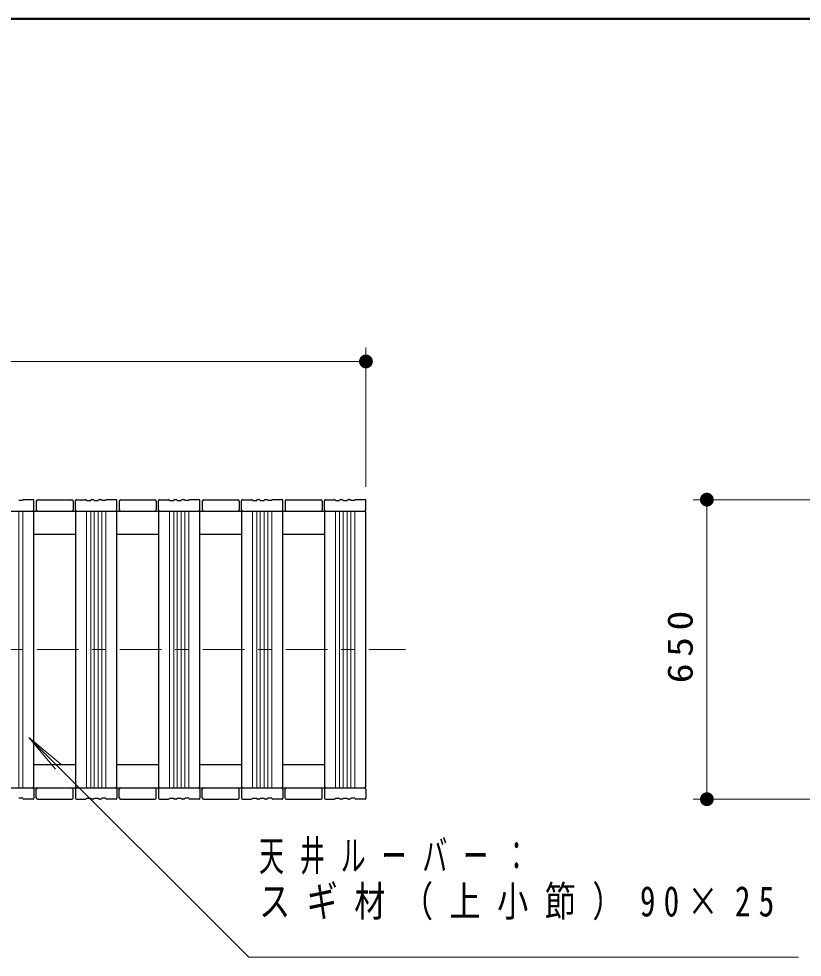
# Model space of a CAD drawing. Units: millimetres on the paper, scale 1:30. Extents: x -385 to 0, y 0 to 267.
# Drawn here: x -247.2 to -190.5, y 199.1 to 267 of the extents above; entities that cross this region are included whole.
import ezdxf

# ---------------------------------------------------------------- set-up
doc = ezdxf.new("R2010")
doc.units = ezdxf.units.MM
doc.linetypes.add('USER2', pattern=[6, 3, -1, 1, -1])
doc.layers.add('LY_1', color=7, linetype='Continuous', lineweight=25)
doc.layers.add('LY_4', color=7, linetype='Continuous', lineweight=13)
doc.styles.add('ＭＳ ゴシック', font='')
doc.styles.get('ＭＳ ゴシック').set_extended_font_data('MS Gothic')

# ---------------------------------------------------------------- blocks, each defined once
blk = doc.blocks.new('filled_dot')
at = {"color": 0, "linetype": 'Continuous', "lineweight": -2, "const_width": 1.25}
blk.add_lwpolyline([(-0.625, 0, 1), (0.625, 0, 1)], format="xyb", close=True, dxfattribs=at)

msp = doc.modelspace()

# ---------------------------------------------------------------- linework, layer by layer
at = {"layer": 'LY_1', "lineweight": 13}
for p, q in [((-222.055, 233.149), (-222.055, 243.215)), ((-327.055, 242.215), (-222.055, 242.215)), ((-188.404, 232.215), (-198.404, 232.215)), ((-197.404, 210.549), (-197.404, 232.215)), ((-247.155, 211.382), (-247.155, 231.382)), ((-246.855, 211.382), (-246.855, 231.382)), ((-242.255, 211.382), (-242.255, 231.382)), ((-241.955, 211.382), (-241.955, 231.382)), ((-241.705, 211.382), (-241.705, 231.382)), ((-241.405, 211.382), (-241.405, 231.382)), ((-241.155, 211.382), (-241.155, 231.382)), ((-240.855, 211.382), (-240.855, 231.382)), ((-236.255, 211.382), (-236.255, 231.382)), ((-235.955, 211.382), (-235.955, 231.382)), ((-235.705, 211.382), (-235.705, 231.382)), ((-235.405, 211.382), (-235.405, 231.382)), ((-235.155, 211.382), (-235.155, 231.382)), ((-234.855, 211.382), (-234.855, 231.382)), ((-230.255, 211.382), (-230.255, 231.382)), ((-229.955, 211.382), (-229.955, 231.382)), ((-229.705, 211.382), (-229.705, 231.382)), ((-229.405, 211.382), (-229.405, 231.382)), ((-229.155, 211.382), (-229.155, 231.382)), ((-228.855, 211.382), (-228.855, 231.382)), ((-224.255, 211.382), (-224.255, 231.382)), ((-223.955, 211.382), (-223.955, 231.382)), ((-223.705, 211.382), (-223.705, 231.382)), ((-223.405, 211.382), (-223.405, 231.382)), ((-223.155, 211.382), (-223.155, 231.382)), ((-222.855, 211.382), (-222.855, 231.382)), ((-246.423, 215.009), (-244.494, 212.711)), ((-246.423, 215.009), (-244.124, 213.081)), ((-230.531, 199.118), (-246.423, 215.009)), ((-188.404, 210.549), (-198.404, 210.549)), ((-230.531, 199.118), (-190.779, 199.118))]:
    msp.add_line(p, q, dxfattribs=at)
at = {"layer": 'LY_1'}
for p, q in [((-246.122, 232.215), (-246.789, 232.215)), ((-245.789, 232.215), (-243.322, 232.215)), ((-242.989, 232.215), (-242.322, 232.215)), ((-241.772, 232.215), (-241.889, 232.215)), ((-241.222, 232.215), (-241.339, 232.215)), ((-240.122, 232.215), (-240.789, 232.215)), ((-239.789, 232.215), (-237.322, 232.215)), ((-236.989, 232.215), (-236.322, 232.215)), ((-235.772, 232.215), (-235.889, 232.215)), ((-235.222, 232.215), (-235.339, 232.215)), ((-234.122, 232.215), (-234.789, 232.215)), ((-233.789, 232.215), (-231.322, 232.215)), ((-230.989, 232.215), (-230.322, 232.215)), ((-229.772, 232.215), (-229.889, 232.215)), ((-229.222, 232.215), (-229.339, 232.215)), ((-228.122, 232.215), (-228.789, 232.215)), ((-227.789, 232.215), (-225.322, 232.215)), ((-224.989, 232.215), (-224.322, 232.215)), ((-223.772, 232.215), (-223.889, 232.215)), ((-223.222, 232.215), (-223.339, 232.215)), ((-222.122, 232.215), (-222.789, 232.215)), ((-246.855, 232.149), (-247.155, 232.149)), ((-246.055, 231.482), (-246.055, 232.149)), ((-245.889, 232.115), (-245.889, 231.482)), ((-243.222, 232.115), (-243.222, 231.482)), ((-243.055, 231.482), (-243.055, 232.149)), ((-242.255, 232.149), (-241.955, 232.149)), ((-241.705, 232.149), (-241.405, 232.149)), ((-240.855, 232.149), (-241.155, 232.149)), ((-240.055, 231.482), (-240.055, 232.149)), ((-239.889, 232.115), (-239.889, 231.482)), ((-237.222, 232.115), (-237.222, 231.482)), ((-237.055, 231.482), (-237.055, 232.149)), ((-236.255, 232.149), (-235.955, 232.149)), ((-235.705, 232.149), (-235.405, 232.149)), ((-234.855, 232.149), (-235.155, 232.149)), ((-234.055, 231.482), (-234.055, 232.149)), ((-233.889, 232.115), (-233.889, 231.482)), ((-231.222, 232.115), (-231.222, 231.482)), ((-231.055, 231.482), (-231.055, 232.149)), ((-230.255, 232.149), (-229.955, 232.149)), ((-229.705, 232.149), (-229.405, 232.149)), ((-228.855, 232.149), (-229.155, 232.149)), ((-228.055, 231.482), (-228.055, 232.149)), ((-227.889, 232.115), (-227.889, 231.482)), ((-225.222, 232.115), (-225.222, 231.482)), ((-225.055, 231.482), (-225.055, 232.149)), ((-224.255, 232.149), (-223.955, 232.149)), ((-223.705, 232.149), (-223.405, 232.149)), ((-222.855, 232.149), (-223.155, 232.149)), ((-222.055, 231.482), (-222.055, 232.149)), ((-327.055, 231.382), (-222.055, 231.382)), ((-246.055, 211.482), (-246.055, 231.282)), ((-243.055, 231.282), (-243.055, 211.482)), ((-240.055, 211.482), (-240.055, 231.282)), ((-237.055, 231.282), (-237.055, 211.482)), ((-234.055, 211.482), (-234.055, 231.282)), ((-231.055, 231.282), (-231.055, 211.482)), ((-228.055, 211.482), (-228.055, 231.282)), ((-225.055, 231.282), (-225.055, 211.482)), ((-222.055, 211.482), (-222.055, 231.282)), ((-246.055, 229.715), (-243.055, 229.715)), ((-240.055, 229.715), (-237.055, 229.715)), ((-234.055, 229.715), (-231.055, 229.715)), ((-228.055, 229.715), (-225.055, 229.715)), ((-246.055, 213.049), (-243.055, 213.049)), ((-240.055, 213.049), (-237.055, 213.049)), ((-234.055, 213.049), (-231.055, 213.049)), ((-228.055, 213.049), (-225.055, 213.049)), ((-327.055, 211.382), (-222.055, 211.382)), ((-246.055, 211.282), (-246.055, 210.615)), ((-245.889, 210.649), (-245.889, 211.282)), ((-243.222, 210.649), (-243.222, 211.282)), ((-243.055, 211.282), (-243.055, 210.615)), ((-240.055, 211.282), (-240.055, 210.615)), ((-239.889, 210.649), (-239.889, 211.282)), ((-237.222, 210.649), (-237.222, 211.282)), ((-237.055, 211.282), (-237.055, 210.615)), ((-234.055, 211.282), (-234.055, 210.615)), ((-233.889, 210.649), (-233.889, 211.282)), ((-231.222, 210.649), (-231.222, 211.282)), ((-231.055, 211.282), (-231.055, 210.615)), ((-228.055, 211.282), (-228.055, 210.615)), ((-227.889, 210.649), (-227.889, 211.282)), ((-225.222, 210.649), (-225.222, 211.282)), ((-225.055, 211.282), (-225.055, 210.615)), ((-222.055, 211.282), (-222.055, 210.615)), ((-246.855, 210.615), (-247.155, 210.615)), ((-246.122, 210.549), (-246.789, 210.549)), ((-245.789, 210.549), (-243.322, 210.549)), ((-242.989, 210.549), (-242.322, 210.549)), ((-242.255, 210.615), (-241.955, 210.615)), ((-241.772, 210.549), (-241.889, 210.549)), ((-241.705, 210.615), (-241.405, 210.615)), ((-241.222, 210.549), (-241.339, 210.549)), ((-240.855, 210.615), (-241.155, 210.615)), ((-240.122, 210.549), (-240.789, 210.549)), ((-239.789, 210.549), (-237.322, 210.549)), ((-236.989, 210.549), (-236.322, 210.549)), ((-236.255, 210.615), (-235.955, 210.615)), ((-235.772, 210.549), (-235.889, 210.549)), ((-235.705, 210.615), (-235.405, 210.615)), ((-235.222, 210.549), (-235.339, 210.549)), ((-234.855, 210.615), (-235.155, 210.615)), ((-234.122, 210.549), (-234.789, 210.549)), ((-233.789, 210.549), (-231.322, 210.549)), ((-230.989, 210.549), (-230.322, 210.549)), ((-230.255, 210.615), (-229.955, 210.615)), ((-229.772, 210.549), (-229.889, 210.549)), ((-229.705, 210.615), (-229.405, 210.615)), ((-229.222, 210.549), (-229.339, 210.549)), ((-228.855, 210.615), (-229.155, 210.615)), ((-228.122, 210.549), (-228.789, 210.549)), ((-227.789, 210.549), (-225.322, 210.549)), ((-224.989, 210.549), (-224.322, 210.549)), ((-224.255, 210.615), (-223.955, 210.615)), ((-223.772, 210.549), (-223.889, 210.549)), ((-223.705, 210.615), (-223.405, 210.615)), ((-223.222, 210.549), (-223.339, 210.549)), ((-222.855, 210.615), (-223.155, 210.615)), ((-222.122, 210.549), (-222.789, 210.549))]:
    msp.add_line(p, q, dxfattribs=at)
at = {"layer": 'LY_1', "linetype": 'USER2', "lineweight": 13}
msp.add_line((-329.838, 221.382), (-219.198, 221.382), dxfattribs=at)
at = {"layer": 'LY_1'}
for centre, radius, start, end in [((-246.789, 232.149), 0.0667, 90, 180), ((-246.122, 232.149), 0.0667, 0, 90), ((-245.789, 232.115), 0.1, 90, 180), ((-243.322, 232.115), 0.1, 0, 90), ((-242.989, 232.149), 0.0667, 90, 180), ((-242.322, 232.149), 0.0667, 360, 90), ((-241.889, 232.149), 0.0667, 90, 180), ((-241.772, 232.149), 0.0667, 360, 90), ((-241.339, 232.149), 0.0667, 90, 180), ((-241.222, 232.149), 0.0667, 0, 90), ((-240.789, 232.149), 0.0667, 90, 180), ((-240.122, 232.149), 0.0667, 0, 90), ((-239.789, 232.115), 0.1, 90, 180), ((-237.322, 232.115), 0.1, 0, 90), ((-236.989, 232.149), 0.0667, 90, 180), ((-236.322, 232.149), 0.0667, 360, 90), ((-235.889, 232.149), 0.0667, 90, 180), ((-235.772, 232.149), 0.0667, 360, 90), ((-235.339, 232.149), 0.0667, 90, 180), ((-235.222, 232.149), 0.0667, 0, 90), ((-234.789, 232.149), 0.0667, 90, 180), ((-234.122, 232.149), 0.0667, 0, 90), ((-233.789, 232.115), 0.1, 90, 180), ((-231.322, 232.115), 0.1, 0, 90), ((-230.989, 232.149), 0.0667, 90, 180), ((-230.322, 232.149), 0.0667, 360, 90), ((-229.889, 232.149), 0.0667, 90, 180), ((-229.772, 232.149), 0.0667, 360, 90), ((-229.339, 232.149), 0.0667, 90, 180), ((-229.222, 232.149), 0.0667, 0, 90), ((-228.789, 232.149), 0.0667, 90, 180), ((-228.122, 232.149), 0.0667, 0, 90), ((-227.789, 232.115), 0.1, 90, 180), ((-225.322, 232.115), 0.1, 0, 90), ((-224.989, 232.149), 0.0667, 90, 180), ((-224.322, 232.149), 0.0667, 360, 90), ((-223.889, 232.149), 0.0667, 90, 180), ((-223.772, 232.149), 0.0667, 360, 90), ((-223.339, 232.149), 0.0667, 90, 180), ((-223.222, 232.149), 0.0667, 0, 90), ((-222.789, 232.149), 0.0667, 90, 180), ((-222.122, 232.149), 0.0667, 0, 90), ((-246.155, 231.482), 0.1, 270, 0), ((-245.789, 231.482), 0.1, 180, 270), ((-243.322, 231.482), 0.1, 270, 0), ((-242.955, 231.482), 0.1, 180, 270), ((-240.155, 231.482), 0.1, 270, 0), ((-239.789, 231.482), 0.1, 180, 270), ((-237.322, 231.482), 0.1, 270, 0), ((-236.955, 231.482), 0.1, 180, 270), ((-234.155, 231.482), 0.1, 270, 0), ((-233.789, 231.482), 0.1, 180, 270), ((-231.322, 231.482), 0.1, 270, 0), ((-230.955, 231.482), 0.1, 180, 270), ((-228.155, 231.482), 0.1, 270, 0), ((-227.789, 231.482), 0.1, 180, 270), ((-225.322, 231.482), 0.1, 270, 0), ((-224.955, 231.482), 0.1, 180, 270), ((-222.155, 231.482), 0.1, 270, 0), ((-246.155, 231.282), 0.1, 0, 90), ((-242.955, 231.282), 0.1, 90, 180), ((-240.155, 231.282), 0.1, 0, 90), ((-236.955, 231.282), 0.1, 90, 180), ((-234.155, 231.282), 0.1, 0, 90), ((-230.955, 231.282), 0.1, 90, 180), ((-228.155, 231.282), 0.1, 0, 90), ((-224.955, 231.282), 0.1, 90, 180), ((-222.155, 231.282), 0.1, 0, 90), ((-246.155, 211.482), 0.1, 270, 0), ((-246.155, 211.282), 0.1, 0, 90), ((-245.789, 211.282), 0.1, 90, 180), ((-243.322, 211.282), 0.1, 0, 90), ((-242.955, 211.482), 0.1, 180, 270), ((-242.955, 211.282), 0.1, 90, 180), ((-240.155, 211.482), 0.1, 270, 0), ((-240.155, 211.282), 0.1, 0, 90), ((-239.789, 211.282), 0.1, 90, 180), ((-237.322, 211.282), 0.1, 0, 90), ((-236.955, 211.482), 0.1, 180, 270), ((-236.955, 211.282), 0.1, 90, 180), ((-234.155, 211.482), 0.1, 270, 0), ((-234.155, 211.282), 0.1, 0, 90), ((-233.789, 211.282), 0.1, 90, 180), ((-231.322, 211.282), 0.1, 0, 90), ((-230.955, 211.482), 0.1, 180, 270), ((-230.955, 211.282), 0.1, 90, 180), ((-228.155, 211.482), 0.1, 270, 0), ((-228.155, 211.282), 0.1, 0, 90), ((-227.789, 211.282), 0.1, 90, 180), ((-225.322, 211.282), 0.1, 0, 90), ((-224.955, 211.482), 0.1, 180, 270), ((-224.955, 211.282), 0.1, 90, 180), ((-222.155, 211.482), 0.1, 270, 0), ((-222.155, 211.282), 0.1, 0, 90), ((-246.789, 210.615), 0.0667, 180, 270), ((-246.122, 210.615), 0.0667, 270, 0), ((-245.789, 210.649), 0.1, 180, 270), ((-243.322, 210.649), 0.1, 270, 0), ((-242.989, 210.615), 0.0667, 180, 270), ((-242.322, 210.615), 0.0667, 270, 0), ((-241.889, 210.615), 0.0667, 180, 270), ((-241.772, 210.615), 0.0667, 270, 0), ((-241.339, 210.615), 0.0667, 180, 270), ((-241.222, 210.615), 0.0667, 270, 0), ((-240.789, 210.615), 0.0667, 180, 270), ((-240.122, 210.615), 0.0667, 270, 0), ((-239.789, 210.649), 0.1, 180, 270), ((-237.322, 210.649), 0.1, 270, 0), ((-236.989, 210.615), 0.0667, 180, 270), ((-236.322, 210.615), 0.0667, 270, 0), ((-235.889, 210.615), 0.0667, 180, 270), ((-235.772, 210.615), 0.0667, 270, 0), ((-235.339, 210.615), 0.0667, 180, 270), ((-235.222, 210.615), 0.0667, 270, 0), ((-234.789, 210.615), 0.0667, 180, 270), ((-234.122, 210.615), 0.0667, 270, 0), ((-233.789, 210.649), 0.1, 180, 270), ((-231.322, 210.649), 0.1, 270, 0), ((-230.989, 210.615), 0.0667, 180, 270), ((-230.322, 210.615), 0.0667, 270, 0), ((-229.889, 210.615), 0.0667, 180, 270), ((-229.772, 210.615), 0.0667, 270, 0), ((-229.339, 210.615), 0.0667, 180, 270), ((-229.222, 210.615), 0.0667, 270, 0), ((-228.789, 210.615), 0.0667, 180, 270), ((-228.122, 210.615), 0.0667, 270, 0), ((-227.789, 210.649), 0.1, 180, 270), ((-225.322, 210.649), 0.1, 270, 0), ((-224.989, 210.615), 0.0667, 180, 270), ((-224.322, 210.615), 0.0667, 270, 0), ((-223.889, 210.615), 0.0667, 180, 270), ((-223.772, 210.615), 0.0667, 270, 0), ((-223.339, 210.615), 0.0667, 180, 270), ((-223.222, 210.615), 0.0667, 270, 0), ((-222.789, 210.615), 0.0667, 180, 270), ((-222.122, 210.615), 0.0667, 270, 0)]:
    msp.add_arc(centre, radius, start, end, dxfattribs=at)
at = {"layer": 'LY_4', "lineweight": 50}
msp.add_line((0, 267), (-385, 267), dxfattribs=at)

# ---------------------------------------------------------------- block references
at = {"layer": 'LY_1', "lineweight": 13, "xscale": 0.4, "yscale": 0.4}
for p, rotation in [((-222.055, 242.215), 180), ((-197.404, 232.215), 270), ((-197.404, 210.549), 90)]:
    msp.add_blockref('filled_dot', p, dxfattribs=dict(at, rotation=rotation))

# ---------------------------------------------------------------- texts
at = {"layer": 'LY_1', "insert": (-198.404, 221.797), "char_height": 1.833, "attachment_point": 8, "rotation": 90, "style": 'ＭＳ ゴシック'}
msp.add_mtext('\\T1.33;\\W1.15;650', dxfattribs=at)
at = {"layer": 'LY_1', "char_height": 2.199, "attachment_point": 1, "style": 'ＭＳ ゴシック'}
for s, insert in [('\\T1.64;\\W0.6;天井ルーバー：', (-229.779, 207.568)), ('\\T1.53;\\W0.75;スギ材（上小節）90×25', (-229.779, 204.268))]:
    msp.add_mtext(s, dxfattribs=dict(at, insert=insert))

doc.saveas('drawing.dxf')
